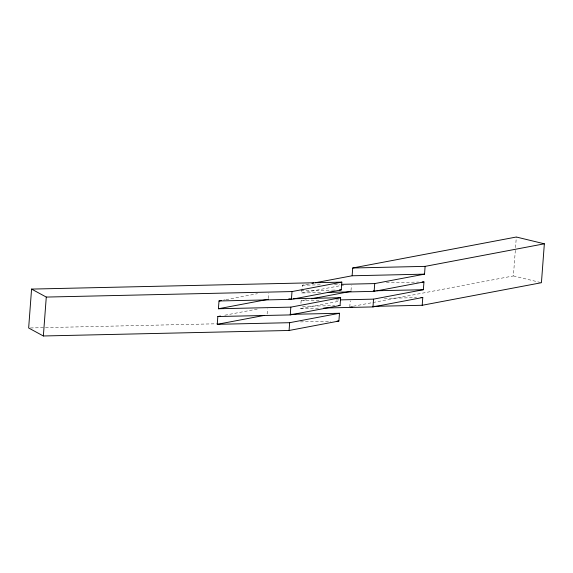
<?xml version="1.0" encoding="UTF-8"?>
<svg xmlns="http://www.w3.org/2000/svg" width="573" height="573" viewBox="0 0 573 573"><rect width="100%" height="100%" fill="white"/><g stroke="black" fill="none" stroke-linecap="round" stroke-linejoin="round"><path stroke-width="0.43" stroke-dasharray="2.87 2.15" d="M267.133 314.018L267.519 308.833M268.3 298.461L268.694 293.276M318.43 308.145L300.553 308.546L300.682 306.82M300.94 303.361L301.133 300.768L308.131 299.443M320.493 292.567L301.72 292.989L302.308 285.204L310.172 283.714M349.781 306.899L350.239 300.846M351.02 290.475L351.407 285.282M353.297 306.233L513.401 275.928L515.464 248.517M515.528 247.636L516.323 237.021M223.377 300.145L225.125 299.815M225.998 299.65L257.463 293.691M301.72 292.989L340.176 285.705M341.05 285.54L343.671 285.046M224.831 315.214L258.91 308.761M300.553 308.546L339.882 301.104M386.403 282.776L418.584 282.052M302.308 285.204L321.976 284.767M334.489 284.487L339.853 284.366M301.004 290.826L331.402 290.139M332.297 290.124L335.871 290.045M384.34 298.354L416.521 297.638M301.133 300.768L319.913 300.345M336 299.987L339.574 299.908M302.515 306.326L334.696 305.602M30.441 327.949L216.408 323.788M300.445 321.904L330.85 321.224M513.401 275.928L541.428 282.711"/><path stroke-width="0.86" d="M339.481 313.266L289.666 322.692L217.253 324.318L217.833 316.532L290.246 314.914L340.061 305.481L340.649 297.702L290.833 307.135L218.42 308.754L219.008 300.975L291.421 299.35L341.236 289.924L341.816 282.138L31.572 289.086L28.65 327.992L43.355 335.979L289.079 330.478L338.894 321.045L339.481 313.266L290.31 314.362M43.355 335.979L46.277 297.072L31.572 289.086M289.079 330.478L289.666 322.692M290.246 314.914L290.833 307.135M291.421 299.35L292.001 291.571L341.816 282.138M315.415 282.725L352.123 275.778L352.71 267.992L516.323 237.021L544.35 243.804L541.428 282.711L422.194 305.28L373.023 306.376M323.795 308.023L372.966 306.927L373.546 299.142L423.361 289.716L423.948 281.937L422.158 281.973M327.649 292.402L374.133 291.363L374.721 283.585L424.536 274.152L425.116 266.373L544.35 243.804M422.194 305.28L422.781 297.494L420.99 297.537M219.008 300.975L221.629 300.474M311.92 283.384L313.667 283.055M218.42 308.754L268.236 299.321M217.833 316.532L220.462 316.038M311.626 298.784L350.955 291.335M374.133 291.363L423.948 281.937M217.253 324.318L264.447 315.379M372.966 306.927L422.781 297.494M352.71 267.992L425.116 266.373M352.123 275.778L424.536 274.152M341.644 284.323L374.721 283.585M339.445 289.959L341.236 289.924M46.277 297.072L292.001 291.571M373.302 290.833L375.086 290.798M376.876 290.755L423.361 289.716M288.799 298.862L290.59 298.827M293.269 298.762L340.649 297.702M340.469 299.887L373.546 299.142M338.278 305.524L340.061 305.481M350.676 306.877L352.467 306.841M337.103 321.088L338.894 321.045"/></g></svg>
